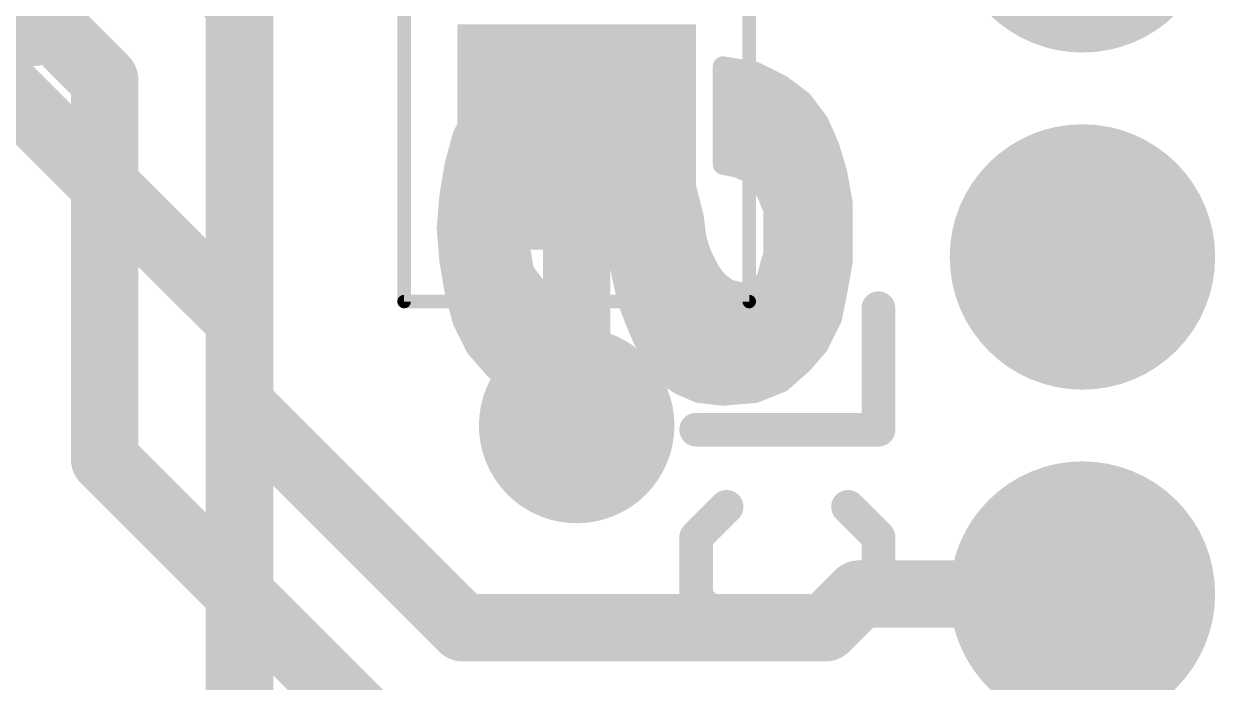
# Model space of a CAD drawing. Extents: x -0.3 to 20.6, y -0.3 to 38.4.
# Drawn here: x 10.618 to 15.105, y 5.383 to 7.863 of the extents above; entities that cross this region are included whole.
import ezdxf

# ---------------------------------------------------------------- set-up
doc = ezdxf.new("R2010")
doc.units = 0
for name, color, linetype in [('1', 12, 'CONTINUOUS'), ('16', 132, 'CONTINUOUS'), ('17', 110, 'CONTINUOUS'), ('18', 110, 'CONTINUOUS'), ('21', 41, 'CONTINUOUS'), ('22', 40, 'CONTINUOUS'), ('39', 12, 'CONTINUOUS')]:
    doc.layers.add(name, color=color, linetype=linetype)

# ---------------------------------------------------------------- blocks, each defined once
blk = doc.blocks.new('RECT')
blk.add_solid([(-0.5, -0.5), (0.5, -0.5), (-0.5, 0.5), (0.5, 0.5)])
blk = doc.blocks.new('ROUNDP')
at = {"const_width": 0.5}
blk.add_lwpolyline([(0, -0.25, 1), (0, 0.25, 1), (0, -0.25)], format="xyb", dxfattribs=at)
blk = doc.blocks.new('ROUNDV')
at = {"const_width": 0.5}
blk.add_lwpolyline([(0, -0.25, 1), (0, 0.25, 1), (0, -0.25)], format="xyb", dxfattribs=at)

msp = doc.modelspace()

# ---------------------------------------------------------------- linework, layer by layer
at = {"layer": '1', "const_width": 0.254}
for points in [[(10.922, 7.6518), (10.0806, 8.4931)], [(10.8744, 8.4931), (11.43, 7.9375)], [(11.43, 7.9375), (11.43, 6.4294)], [(10.922, 7.6518), (10.922, 6.223)], [(12.7, 7.4369), (12.7, 6.35)], [(12.2714, 5.588), (11.43, 6.4294)], [(10.922, 6.223), (12.065, 5.08)], [(13.7636, 5.715), (13.6366, 5.588)], [(14.605, 5.715), (13.7636, 5.715)], [(13.6366, 5.588), (12.2714, 5.588)]]:
    msp.add_lwpolyline(points, dxfattribs=at)
at = {"layer": '1', "const_width": 0.127}
for points in [[(11.3851, 7.8926, 1), (11.4749, 7.9824)], [(10.9855, 7.6518, 1), (10.8585, 7.6518)], [(10.8771, 7.6068, 1), (10.9669, 7.6967)], [(12.7635, 7.4369, 1), (12.6365, 7.4369)], [(11.4749, 6.4743, 1), (11.3851, 6.3845)], [(11.3665, 6.4294, 1), (11.4935, 6.4294)], [(12.6365, 6.35, 1), (12.7635, 6.35)], [(10.9669, 6.2679, 1), (10.8771, 6.1781)], [(10.8585, 6.223, 1), (10.9855, 6.223)], [(13.7636, 5.7785, 1), (13.7636, 5.6515)], [(13.8085, 5.6701, 1), (13.7187, 5.7599)], [(14.605, 5.6515, 1), (14.605, 5.7785)], [(12.2714, 5.6515, 1), (12.2714, 5.5245)], [(13.6366, 5.5245, 1), (13.6366, 5.6515)], [(12.2265, 5.5431, 1), (12.3163, 5.6329)], [(13.5917, 5.6329, 1), (13.6815, 5.5431)]]:
    msp.add_lwpolyline(points, format="xyb", dxfattribs=at)
at = {"layer": '16', "const_width": 0.254}
for points in [[(11.43, 6.7469), (10.4775, 7.6994)], [(12.7, 6.35), (12.7, 7.62)], [(11.43, 6.7469), (11.43, 4.8419)]]:
    msp.add_lwpolyline(points, dxfattribs=at)
at = {"layer": '16', "const_width": 0.127}
for points in [[(12.7635, 7.62, 1), (12.6365, 7.62)], [(11.4935, 6.7469, 1), (11.3665, 6.7469)], [(11.3851, 6.702, 1), (11.4749, 6.7918)], [(12.6365, 6.35, 1), (12.7635, 6.35)]]:
    msp.add_lwpolyline(points, format="xyb", dxfattribs=at)
at = {"layer": '21', "const_width": 0.0635}
for points in [[(13.8684, 6.7918, 1), (13.8049, 6.7918)], [(13.1503, 6.366, 1), (13.1503, 6.3025)], [(13.8367, 6.3025, 1), (13.8367, 6.366)], [(13.8049, 6.3342, 1), (13.8684, 6.3342)], [(13.2871, 6.021, 1), (13.2422, 6.0659)], [(13.7447, 6.0659, 1), (13.6998, 6.021)], [(13.182, 5.929, 1), (13.1185, 5.929)], [(13.1278, 5.9515, 1), (13.1727, 5.9066)], [(13.8684, 5.929, 1), (13.8049, 5.929)], [(13.8142, 5.9066, 1), (13.8591, 5.9515)], [(13.1727, 5.7227, 1), (13.1278, 5.6778)], [(13.8591, 5.6778, 1), (13.8142, 5.7227)], [(13.1185, 5.7002, 1), (13.182, 5.7002)], [(13.8049, 5.7002, 1), (13.8684, 5.7002)], [(13.2647, 5.6176, 1), (13.2647, 5.5541)], [(13.2422, 5.5634, 1), (13.2871, 5.6083)], [(13.6998, 5.6083, 1), (13.7447, 5.5634)], [(13.7223, 5.5541, 1), (13.7223, 5.6176)]]:
    msp.add_lwpolyline(points, format="xyb", dxfattribs=at)
at = {"layer": '21', "const_width": 0.127}
for points in [[(13.8367, 6.3342), (13.8367, 6.7918)], [(13.1503, 6.3342), (13.8367, 6.3342)], [(13.2647, 6.0434), (13.1503, 5.929)], [(13.8367, 5.929), (13.7223, 6.0434)], [(13.1503, 5.929), (13.1503, 5.7002)], [(13.8367, 5.7002), (13.8367, 5.929)], [(13.1503, 5.7002), (13.2647, 5.5858)], [(13.7223, 5.5858), (13.8367, 5.7002)], [(13.2647, 5.5858), (13.7223, 5.5858)]]:
    msp.add_lwpolyline(points, dxfattribs=at)
at = {"layer": '22'}
for points, const_width in [([(10.7769, 8.454), (10.7769, 7.882)], 0.127), ([(10.7769, 7.882), (10.6625, 7.7676)], 0.127), ([(10.6625, 7.7676), (10.4337, 7.7676)], 0.127), ([(12.7109, 7.7428), (12.5809, 7.7228)], 0.0762), ([(12.8009, 7.7328), (12.7109, 7.7428)], 0.0762), ([(12.8709, 7.7028), (12.8009, 7.7328)], 0.0762), ([(12.4709, 7.6828), (12.3909, 7.6228)], 0.0762), ([(12.5809, 7.7228), (12.4709, 7.6828)], 0.0762), ([(12.5078, 7.6962), (12.8809, 7.6962)], 0.0762), ([(12.9309, 7.6628), (12.8709, 7.7028)], 0.0762), ([(13.3709, 7.6828), (13.2509, 7.7028)], 0.0762), ([(13.2509, 7.7028), (13.2509, 7.3328)], 0.0762), ([(13.2509, 7.6962), (13.2906, 7.6962)], 0.0762), ([(13.4709, 7.6328), (13.3709, 7.6828)], 0.0762), ([(12.9809, 7.6028), (12.9309, 7.6628)], 0.0762), ([(12.3909, 7.6228), (12.3209, 7.5428)], 0.0762), ([(12.3885, 7.62), (12.9666, 7.62)], 0.0762), ([(13.0209, 7.5328), (12.9809, 7.6028)], 0.0762), ([(13.2509, 7.62), (13.488, 7.62)], 0.0762), ([(13.5509, 7.5728), (13.4709, 7.6328)], 0.0762), ([(13.6109, 7.4928), (13.5509, 7.5728)], 0.0762), ([(12.3209, 7.5428), (12.2709, 7.4428)], 0.0762), ([(12.3218, 7.5438), (13.0147, 7.5438)], 0.0762), ([(13.0609, 7.4628), (13.0209, 7.5328)], 0.0762), ([(13.2509, 7.5438), (13.5727, 7.5438)], 0.0762), ([(12.2833, 7.4676), (13.0582, 7.4676)], 0.0762), ([(13.0809, 7.3728), (13.0609, 7.4628)], 0.0762), ([(13.2509, 7.4676), (13.6221, 7.4676)], 0.0762), ([(13.6509, 7.4028), (13.6109, 7.4928)], 0.0762), ([(12.2709, 7.4428), (12.2409, 7.3328)], 0.0762), ([(12.2569, 7.3914), (13.0768, 7.3914)], 0.0762), ([(13.1009, 7.2928), (13.0809, 7.3728)], 0.0762), ([(13.2509, 7.3914), (13.6544, 7.3914)], 0.0762), ([(13.6809, 7.3028), (13.6509, 7.4028)], 0.0762), ([(12.2409, 7.3328), (12.2209, 7.2128)], 0.0762), ([(12.5409, 7.3028), (12.5709, 7.3328)], 0.0762), ([(12.5709, 7.3328), (12.6109, 7.3428)], 0.0762), ([(12.6109, 7.3428), (12.6509, 7.3528)], 0.0762), ([(12.6509, 7.3528), (12.6909, 7.3428)], 0.0762), ([(12.6909, 7.3428), (12.7309, 7.3228)], 0.0762), ([(12.7309, 7.3228), (12.7609, 7.2828)], 0.0762), ([(13.2509, 7.3328), (13.3009, 7.3228)], 0.0762), ([(13.3009, 7.3228), (13.3509, 7.3028)], 0.0762), ([(12.238, 7.3152), (12.5533, 7.3152)], 0.0762), ([(12.5109, 7.2628), (12.5409, 7.3028)], 0.0762), ([(12.7366, 7.3152), (13.0953, 7.3152)], 0.0762), ([(12.7609, 7.2828), (12.7909, 7.2328)], 0.0762), ([(13.1209, 7.2128), (13.1009, 7.2928)], 0.0762), ([(13.32, 7.3152), (13.6772, 7.3152)], 0.0762), ([(13.3509, 7.3028), (13.3809, 7.2828)], 0.0762), ([(13.3809, 7.2828), (13.4009, 7.2528)], 0.0762), ([(13.7009, 7.1928), (13.6809, 7.3028)], 0.0762), ([(12.2253, 7.239), (12.499, 7.239)], 0.0762), ([(12.4909, 7.2228), (12.5109, 7.2628)], 0.0762), ([(12.7872, 7.239), (13.1144, 7.239)], 0.0762), ([(12.7909, 7.2328), (12.8109, 7.1728)], 0.0762), ([(13.4009, 7.2528), (13.4209, 7.2128)], 0.0762), ([(13.4078, 7.239), (13.6925, 7.239)], 0.0762), ([(12.2209, 7.2128), (12.2109, 7.0928)], 0.0762), ([(12.4809, 7.1828), (12.4909, 7.2228)], 0.0762), ([(13.1409, 7.1328), (13.1209, 7.2128)], 0.0762), ([(13.4209, 7.2128), (13.4409, 7.1628)], 0.0762), ([(13.7009, 6.9628), (13.7009, 7.1928)], 0.0762), ([(12.2168, 7.1628), (12.4809, 7.1628)], 0.0762), ([(12.4709, 7.1028), (12.4809, 7.1428)], 0.0762), ([(12.4809, 7.1428), (12.4809, 7.1828)], 0.0762), ([(12.8109, 7.1728), (12.8309, 7.0928)], 0.0762), ([(12.8134, 7.1628), (13.1334, 7.1628)], 0.0762), ([(13.4409, 7.1628), (13.4409, 6.9928)], 0.0762), ([(13.4409, 7.1628), (13.7009, 7.1628)], 0.0762), ([(12.4809, 7.0428), (12.4709, 7.1028)], 0.0762), ([(13.1509, 7.0528), (13.1409, 7.1328)], 0.0762), ([(12.2109, 7.0928), (12.2209, 6.9728)], 0.0762), ([(12.2115, 7.0866), (12.4736, 7.0866)], 0.0762), ([(12.8309, 7.0928), (12.8509, 7.0128)], 0.0762), ([(12.8325, 7.0866), (13.1467, 7.0866)], 0.0762), ([(13.1709, 6.9928), (13.1509, 7.0528)], 0.0762), ([(13.4409, 7.0866), (13.7009, 7.0866)], 0.0762), ([(12.2178, 7.0104), (12.4874, 7.0104)], 0.0762), ([(12.4909, 6.9928), (12.4809, 7.0428)], 0.0762), ([(12.8509, 7.0128), (12.8709, 6.9128)], 0.0762), ([(12.8514, 7.0104), (13.1651, 7.0104)], 0.0762), ([(13.4409, 7.0104), (13.7009, 7.0104)], 0.0762), ([(12.2209, 6.9728), (12.2409, 6.8528)], 0.0762), ([(12.5009, 6.9328), (12.4909, 6.9928)], 0.0762), ([(13.2009, 6.9328), (13.1709, 6.9928)], 0.0762), ([(13.4309, 6.9628), (13.4209, 6.9228)], 0.0762), ([(13.4409, 6.9928), (13.4309, 6.9628)], 0.0762), ([(13.6809, 6.8528), (13.7009, 6.9628)], 0.0762), ([(12.2274, 6.9342), (12.5007, 6.9342)], 0.0762), ([(12.5309, 6.8928), (12.5009, 6.9328)], 0.0762), ([(12.8667, 6.9342), (13.2002, 6.9342)], 0.0762), ([(13.2309, 6.8928), (13.2009, 6.9328)], 0.0762), ([(13.4209, 6.9228), (13.4109, 6.8928)], 0.0762), ([(13.4238, 6.9342), (13.6957, 6.9342)], 0.0762), ([(12.5609, 6.8528), (12.5309, 6.8928)], 0.0762), ([(12.8709, 6.9128), (12.8909, 6.8228)], 0.0762), ([(13.2709, 6.8628), (13.2309, 6.8928)], 0.0762), ([(13.3809, 6.8728), (13.3509, 6.8528)], 0.0762), ([(13.4109, 6.8928), (13.3809, 6.8728)], 0.0762), ([(12.2401, 6.858), (12.557, 6.858)], 0.0762), ([(12.2409, 6.8528), (12.2709, 6.7428)], 0.0762), ([(12.6009, 6.8228), (12.5609, 6.8528)], 0.0762), ([(12.8831, 6.858), (13.2902, 6.858)], 0.0762), ([(13.3109, 6.8528), (13.2709, 6.8628)], 0.0762), ([(13.3509, 6.8528), (13.3109, 6.8528)], 0.0762), ([(13.3587, 6.858), (13.6819, 6.858)], 0.0762), ([(13.6609, 6.7528), (13.6809, 6.8528)], 0.0762), ([(12.6509, 6.8028), (12.6009, 6.8228)], 0.0762), ([(12.7109, 6.8028), (12.6509, 6.8028)], 0.0762), ([(12.7109, 6.7528), (12.7109, 6.8028)], 0.0762), ([(12.8909, 6.8228), (12.9209, 6.7428)], 0.0762), ([(12.2603, 6.7818), (12.7109, 6.7818)], 0.0762), ([(12.2709, 6.7428), (12.3209, 6.6428)], 0.0762), ([(12.7109, 6.4328), (12.7109, 6.7528)], 0.0762), ([(12.9063, 6.7818), (13.6667, 6.7818)], 0.0762), ([(12.9209, 6.7428), (12.9509, 6.6728)], 0.0762), ([(13.6109, 6.6528), (13.6609, 6.7528)], 0.0762), ([(12.2895, 6.7056), (12.7109, 6.7056)], 0.0762), ([(12.9369, 6.7056), (13.6373, 6.7056)], 0.0762), ([(12.9509, 6.6728), (12.9909, 6.6028)], 0.0762), ([(13.5509, 6.5828), (13.6109, 6.6528)], 0.0762), ([(12.3209, 6.6428), (12.3909, 6.5628)], 0.0762), ([(12.3327, 6.6294), (12.7109, 6.6294)], 0.0762), ([(12.9757, 6.6294), (13.5909, 6.6294)], 0.0762), ([(12.3909, 6.5628), (12.4809, 6.4928)], 0.0762), ([(12.9909, 6.6028), (13.0309, 6.5428)], 0.0762), ([(13.4709, 6.5128), (13.5509, 6.5828)], 0.0762), ([(12.4033, 6.5532), (12.7109, 6.5532)], 0.0762), ([(13.024, 6.5532), (13.5171, 6.5532)], 0.0762), ([(13.0309, 6.5428), (13.0909, 6.5028)], 0.0762), ([(12.4809, 6.4928), (12.5809, 6.4528)], 0.0762), ([(12.5205, 6.477), (12.7109, 6.477)], 0.0762), ([(13.0909, 6.5028), (13.1609, 6.4728)], 0.0762), ([(13.1512, 6.477), (13.3814, 6.477)], 0.0762), ([(13.1609, 6.4728), (13.2509, 6.4628)], 0.0762), ([(13.2509, 6.4628), (13.3709, 6.4728)], 0.0762), ([(13.3709, 6.4728), (13.4709, 6.5128)], 0.0762), ([(12.5809, 6.4528), (12.7109, 6.4328)], 0.0762)]:
    msp.add_lwpolyline(points, dxfattribs=dict(at, const_width=const_width))
for points, const_width in [([(10.7994, 7.8596, 1), (10.7544, 7.9045)], 0.0635), ([(10.7452, 7.882, 1), (10.8087, 7.882)], 0.0635), ([(10.6401, 7.7901, 1), (10.685, 7.7452)], 0.0635), ([(10.6625, 7.7359, 1), (10.6625, 7.7994)], 0.0635), ([(12.713, 7.7617, 1), (12.7088, 7.7239)], 0.0381), ([(12.7138, 7.724, 1), (12.708, 7.7616)], 0.0381), ([(12.8084, 7.7503, 1), (12.7934, 7.7153)], 0.0381), ([(12.7988, 7.7139, 1), (12.803, 7.7517)], 0.0381), ([(12.4644, 7.7007, 1), (12.4774, 7.6649)], 0.0381), ([(12.4824, 7.6676, 1), (12.4595, 7.6981)], 0.0381), ([(12.5078, 7.7153, 1), (12.5078, 7.6772)], 0.0381), ([(12.578, 7.7416, 1), (12.5838, 7.704)], 0.0381), ([(12.5874, 7.7049, 1), (12.5744, 7.7407)], 0.0381), ([(12.8815, 7.7187, 1), (12.8604, 7.687)], 0.0381), ([(12.8634, 7.6853, 1), (12.8784, 7.7203)], 0.0381), ([(12.8809, 7.6772, 1), (12.8809, 7.7153)], 0.0381), ([(13.2541, 7.7216, 1), (13.2478, 7.684)], 0.0381), ([(13.27, 7.7028, 1), (13.2319, 7.7028)], 0.0381), ([(13.2509, 7.7153, 1), (13.2509, 7.6772)], 0.0381), ([(13.2906, 7.6772, 1), (13.2906, 7.7153)], 0.0381), ([(13.3795, 7.6999, 1), (13.3624, 7.6658)], 0.0381), ([(13.3678, 7.664, 1), (13.3741, 7.7016)], 0.0381), ([(12.9456, 7.675, 1), (12.9163, 7.6506)], 0.0381), ([(12.9204, 7.647, 1), (12.9415, 7.6787)], 0.0381), ([(12.3885, 7.6391, 1), (12.3885, 7.601)], 0.0381), ([(12.3795, 7.6381, 1), (12.4024, 7.6076)], 0.0381), ([(12.4053, 7.6103, 1), (12.3766, 7.6354)], 0.0381), ([(12.9975, 7.6123, 1), (12.9644, 7.5934)], 0.0381), ([(12.9663, 7.5906, 1), (12.9956, 7.615)], 0.0381), ([(12.9666, 7.601, 1), (12.9666, 7.6391)], 0.0381), ([(13.2509, 7.6391, 1), (13.2509, 7.601)], 0.0381), ([(13.4824, 7.6481, 1), (13.4595, 7.6176)], 0.0381), ([(13.4624, 7.6158, 1), (13.4795, 7.6499)], 0.0381), ([(13.488, 7.601, 1), (13.488, 7.6391)], 0.0381), ([(13.5662, 7.5842, 1), (13.5357, 7.5614)], 0.0381), ([(13.5395, 7.5576, 1), (13.5624, 7.5881)], 0.0381), ([(12.3066, 7.5554, 1), (12.3353, 7.5303)], 0.0381), ([(12.3218, 7.5629, 1), (12.3218, 7.5248)], 0.0381), ([(12.338, 7.5343, 1), (12.3039, 7.5513)], 0.0381), ([(13.0375, 7.5423, 1), (13.0044, 7.5234)], 0.0381), ([(13.0044, 7.5234, 1), (13.0375, 7.5423)], 0.0381), ([(13.0147, 7.5248, 1), (13.0147, 7.5629)], 0.0381), ([(13.2509, 7.5629, 1), (13.2509, 7.5248)], 0.0381), ([(13.5727, 7.5248, 1), (13.5727, 7.5629)], 0.0381), ([(12.2833, 7.4867, 1), (12.2833, 7.4486)], 0.0381), ([(13.0795, 7.4669, 1), (13.0423, 7.4587)], 0.0381), ([(13.0582, 7.4486, 1), (13.0582, 7.4867)], 0.0381), ([(13.2509, 7.4867, 1), (13.2509, 7.4486)], 0.0381), ([(13.6283, 7.5005, 1), (13.5935, 7.4851)], 0.0381), ([(13.5957, 7.4814, 1), (13.6262, 7.5042)], 0.0381), ([(13.6221, 7.4486, 1), (13.6221, 7.4867)], 0.0381), ([(12.2539, 7.4513, 1), (12.288, 7.4343)], 0.0381), ([(12.2893, 7.4378, 1), (12.2526, 7.4478)], 0.0381), ([(13.0444, 7.4534, 1), (13.0775, 7.4723)], 0.0381), ([(12.2569, 7.4104, 1), (12.2569, 7.3723)], 0.0381), ([(13.0994, 7.3774, 1), (13.0625, 7.3682)], 0.0381), ([(13.0768, 7.3723, 1), (13.0768, 7.4104)], 0.0381), ([(13.2509, 7.4104, 1), (13.2509, 7.3723)], 0.0381), ([(13.6692, 7.4083, 1), (13.6327, 7.3973)], 0.0381), ([(13.6335, 7.3951, 1), (13.6683, 7.4105)], 0.0381), ([(13.6544, 7.3723, 1), (13.6544, 7.4104)], 0.0381), ([(12.2597, 7.3297, 1), (12.2221, 7.3359)], 0.0381), ([(12.5663, 7.3513, 1), (12.5756, 7.3143)], 0.0381), ([(12.5844, 7.3193, 1), (12.5575, 7.3463)], 0.0381), ([(12.6063, 7.3613, 1), (12.6156, 7.3243)], 0.0381), ([(12.6156, 7.3243, 1), (12.6063, 7.3613)], 0.0381), ([(12.6556, 7.3713, 1), (12.6463, 7.3343)], 0.0381), ([(12.6556, 7.3343, 1), (12.6463, 7.3713)], 0.0381), ([(12.6995, 7.3599, 1), (12.6824, 7.3258)], 0.0381), ([(12.6863, 7.3243, 1), (12.6956, 7.3613)], 0.0381), ([(12.7462, 7.3342, 1), (12.7157, 7.3114)], 0.0381), ([(13.0623, 7.3687, 1), (13.0995, 7.3769)], 0.0381), ([(13.2547, 7.3515, 1), (13.2472, 7.3141)], 0.0381), ([(13.308, 7.3405, 1), (13.2939, 7.3051)], 0.0381), ([(13.2972, 7.3041, 1), (13.3047, 7.3415)], 0.0381), ([(12.238, 7.3342, 1), (12.238, 7.2961)], 0.0381), ([(12.2226, 7.3378, 1), (12.2593, 7.3278)], 0.0381), ([(12.5275, 7.3163, 1), (12.5544, 7.2893)], 0.0381), ([(12.5562, 7.2914, 1), (12.5257, 7.3142)], 0.0381), ([(12.5533, 7.2961, 1), (12.5533, 7.3342)], 0.0381), ([(12.7366, 7.3342, 1), (12.7366, 7.2961)], 0.0381), ([(12.7224, 7.3058, 1), (12.7395, 7.3399)], 0.0381), ([(12.7773, 7.2926, 1), (12.7446, 7.273)], 0.0381), ([(13.1194, 7.2974, 1), (13.0825, 7.2882)], 0.0381), ([(13.0825, 7.2882, 1), (13.1194, 7.2974)], 0.0381), ([(13.0953, 7.2961, 1), (13.0953, 7.3342)], 0.0381), ([(13.2319, 7.3328, 1), (13.27, 7.3328)], 0.0381), ([(13.32, 7.3342, 1), (13.32, 7.2961)], 0.0381), ([(13.3615, 7.3187, 1), (13.3404, 7.287)], 0.0381), ([(13.3439, 7.2851, 1), (13.358, 7.3205)], 0.0381), ([(13.3968, 7.2934, 1), (13.3651, 7.2722)], 0.0381), ([(13.3704, 7.267, 1), (13.3915, 7.2987)], 0.0381), ([(13.6997, 7.3062, 1), (13.6622, 7.2994)], 0.0381), ([(13.6627, 7.2973, 1), (13.6992, 7.3083)], 0.0381), ([(13.6772, 7.2961, 1), (13.6772, 7.3342)], 0.0381), ([(12.2253, 7.2581, 1), (12.2253, 7.22)], 0.0381), ([(12.4957, 7.2742, 1), (12.5262, 7.2514)], 0.0381), ([(12.528, 7.2543, 1), (12.4939, 7.2713)], 0.0381), ([(12.499, 7.22, 1), (12.499, 7.2581)], 0.0381), ([(12.7457, 7.2714, 1), (12.7762, 7.2942)], 0.0381), ([(12.7872, 7.2581, 1), (12.7872, 7.22)], 0.0381), ([(12.809, 7.2388, 1), (12.7729, 7.2268)], 0.0381), ([(13.1144, 7.22, 1), (13.1144, 7.2581)], 0.0381), ([(13.418, 7.2613, 1), (13.3839, 7.2443)], 0.0381), ([(13.3851, 7.2422, 1), (13.4168, 7.2634)], 0.0381), ([(13.4078, 7.2581, 1), (13.4078, 7.22)], 0.0381), ([(13.6925, 7.22, 1), (13.6925, 7.2581)], 0.0381), ([(12.2021, 7.2159, 1), (12.2397, 7.2097)], 0.0381), ([(12.2399, 7.2112, 1), (12.202, 7.2144)], 0.0381), ([(12.4739, 7.2313, 1), (12.508, 7.2143)], 0.0381), ([(12.5094, 7.2182, 1), (12.4725, 7.2274)], 0.0381), ([(12.7746, 7.223, 1), (12.8073, 7.2426)], 0.0381), ([(13.1394, 7.2174, 1), (13.1025, 7.2082)], 0.0381), ([(13.1025, 7.2082, 1), (13.1394, 7.2174)], 0.0381), ([(13.4386, 7.2199, 1), (13.4033, 7.2057)], 0.0381), ([(13.4039, 7.2043, 1), (13.438, 7.2213)], 0.0381), ([(13.72, 7.1928, 1), (13.6819, 7.1928)], 0.0381), ([(12.2168, 7.1819, 1), (12.2168, 7.1438)], 0.0381), ([(12.5, 7.1828, 1), (12.4619, 7.1828)], 0.0381), ([(12.4625, 7.1874, 1), (12.4994, 7.1782)], 0.0381), ([(12.4994, 7.1382, 1), (12.4625, 7.1474)], 0.0381), ([(12.4809, 7.1438, 1), (12.4809, 7.1819)], 0.0381), ([(12.8294, 7.1774, 1), (12.7925, 7.1682)], 0.0381), ([(12.7929, 7.1668, 1), (12.829, 7.1788)], 0.0381), ([(12.8134, 7.1819, 1), (12.8134, 7.1438)], 0.0381), ([(13.1334, 7.1438, 1), (13.1334, 7.1819)], 0.0381), ([(13.4409, 7.1819, 1), (13.4409, 7.1438)], 0.0381), ([(13.46, 7.1628, 1), (13.4219, 7.1628)], 0.0381), ([(13.4233, 7.1557, 1), (13.4586, 7.1699)], 0.0381), ([(13.6822, 7.1894, 1), (13.7197, 7.1962)], 0.0381), ([(13.7009, 7.1438, 1), (13.7009, 7.1819)], 0.0381), ([(12.4897, 7.1059, 1), (12.4521, 7.0997)], 0.0381), ([(12.4619, 7.1428, 1), (12.5, 7.1428)], 0.0381), ([(13.1598, 7.1352, 1), (13.122, 7.1304)], 0.0381), ([(13.1225, 7.1282, 1), (13.1594, 7.1374)], 0.0381), ([(12.2299, 7.0944, 1), (12.192, 7.0912)], 0.0381), ([(12.192, 7.0944, 1), (12.2299, 7.0912)], 0.0381), ([(12.2115, 7.1057, 1), (12.2115, 7.0676)], 0.0381), ([(12.4525, 7.1074, 1), (12.4894, 7.0982)], 0.0381), ([(12.4736, 7.0676, 1), (12.4736, 7.1057)], 0.0381), ([(12.8494, 7.0974, 1), (12.8125, 7.0882)], 0.0381), ([(12.8125, 7.0882, 1), (12.8494, 7.0974)], 0.0381), ([(12.8325, 7.1057, 1), (12.8325, 7.0676)], 0.0381), ([(13.169, 7.0588, 1), (13.1329, 7.0468)], 0.0381), ([(13.1467, 7.0676, 1), (13.1467, 7.1057)], 0.0381), ([(13.4409, 7.1057, 1), (13.4409, 7.0676)], 0.0381), ([(13.7009, 7.0676, 1), (13.7009, 7.1057)], 0.0381), ([(12.2178, 7.0295, 1), (12.2178, 6.9914)], 0.0381), ([(12.4996, 7.0465, 1), (12.4623, 7.0391)], 0.0381), ([(12.4621, 7.0397, 1), (12.4997, 7.0459)], 0.0381), ([(12.4874, 6.9914, 1), (12.4874, 7.0295)], 0.0381), ([(12.8696, 7.0165, 1), (12.8323, 7.0091)], 0.0381), ([(12.8514, 7.0295, 1), (12.8514, 6.9914)], 0.0381), ([(13.132, 7.0504, 1), (13.1698, 7.0552)], 0.0381), ([(13.1651, 6.9914, 1), (13.1651, 7.0295)], 0.0381), ([(13.4409, 7.0295, 1), (13.4409, 6.9914)], 0.0381), ([(13.7009, 6.9914, 1), (13.7009, 7.0295)], 0.0381), ([(12.2397, 6.9759, 1), (12.2021, 6.9697)], 0.0381), ([(12.5097, 6.9959, 1), (12.4721, 6.9897)], 0.0381), ([(12.4723, 6.9891, 1), (12.5096, 6.9965)], 0.0381), ([(12.8325, 7.0082, 1), (12.8694, 7.0174)], 0.0381), ([(13.188, 7.0013, 1), (13.1539, 6.9843)], 0.0381), ([(13.1529, 6.9868, 1), (13.189, 6.9988)], 0.0381), ([(13.4494, 6.9582, 1), (13.4125, 6.9674)], 0.0381), ([(13.4219, 6.9928, 1), (13.46, 6.9928)], 0.0381), ([(13.459, 6.9868, 1), (13.4229, 6.9988)], 0.0381), ([(13.7197, 6.9594, 1), (13.6822, 6.9662)], 0.0381), ([(12.202, 6.9712, 1), (12.2399, 6.9744)], 0.0381), ([(12.2274, 6.9533, 1), (12.2274, 6.9152)], 0.0381), ([(12.5162, 6.9442, 1), (12.4857, 6.9214)], 0.0381), ([(12.5007, 6.9152, 1), (12.5007, 6.9533)], 0.0381), ([(12.8667, 6.9533, 1), (12.8667, 6.9152)], 0.0381), ([(13.2162, 6.9442, 1), (13.1857, 6.9214)], 0.0381), ([(13.1839, 6.9243, 1), (13.218, 6.9413)], 0.0381), ([(13.2002, 6.9152, 1), (13.2002, 6.9533)], 0.0381), ([(13.439, 6.9168, 1), (13.4029, 6.9288)], 0.0381), ([(13.4238, 6.9533, 1), (13.4238, 6.9152)], 0.0381), ([(13.4129, 6.9688, 1), (13.449, 6.9568)], 0.0381), ([(13.6819, 6.9628, 1), (13.72, 6.9628)], 0.0381), ([(13.6957, 6.9152, 1), (13.6957, 6.9533)], 0.0381), ([(12.4821, 6.9297, 1), (12.5197, 6.9359)], 0.0381), ([(12.5462, 6.9042, 1), (12.5157, 6.8814)], 0.0381), ([(12.5157, 6.8814, 1), (12.5462, 6.9042)], 0.0381), ([(12.8895, 6.9169, 1), (12.8523, 6.9087)], 0.0381), ([(12.8523, 6.9091, 1), (12.8896, 6.9165)], 0.0381), ([(13.2424, 6.9081, 1), (13.2195, 6.8776)], 0.0381), ([(13.2157, 6.8814, 1), (13.2462, 6.9042)], 0.0381), ([(13.3915, 6.857, 1), (13.3704, 6.8887)], 0.0381), ([(13.3929, 6.8988, 1), (13.429, 6.8868)], 0.0381), ([(13.4215, 6.877, 1), (13.4004, 6.9087)], 0.0381), ([(13.4025, 6.9274, 1), (13.4394, 6.9182)], 0.0381), ([(12.2401, 6.8771, 1), (12.2401, 6.839)], 0.0381), ([(12.2593, 6.8578, 1), (12.2226, 6.8478)], 0.0381), ([(12.2221, 6.8497, 1), (12.2597, 6.8559)], 0.0381), ([(12.5724, 6.8681, 1), (12.5495, 6.8376)], 0.0381), ([(12.5457, 6.8414, 1), (12.5762, 6.8642)], 0.0381), ([(12.557, 6.839, 1), (12.557, 6.8771)], 0.0381), ([(12.8831, 6.8771, 1), (12.8831, 6.839)], 0.0381), ([(13.2756, 6.8813, 1), (13.2663, 6.8443)], 0.0381), ([(13.2595, 6.8476, 1), (13.2824, 6.8781)], 0.0381), ([(13.2902, 6.839, 1), (13.2902, 6.8771)], 0.0381), ([(13.3109, 6.8719, 1), (13.3109, 6.8338)], 0.0381), ([(13.3063, 6.8343, 1), (13.3156, 6.8713)], 0.0381), ([(13.3404, 6.8687, 1), (13.3615, 6.837)], 0.0381), ([(13.3587, 6.8771, 1), (13.3587, 6.839)], 0.0381), ([(13.3509, 6.8338, 1), (13.3509, 6.8719)], 0.0381), ([(13.3704, 6.8887, 1), (13.3915, 6.857)], 0.0381), ([(13.6622, 6.8562, 1), (13.6997, 6.8494)], 0.0381), ([(13.6996, 6.8491, 1), (13.6623, 6.8565)], 0.0381), ([(13.6819, 6.839, 1), (13.6819, 6.8771)], 0.0381), ([(12.608, 6.8405, 1), (12.5939, 6.8051)], 0.0381), ([(12.5895, 6.8076, 1), (12.6124, 6.8381)], 0.0381), ([(12.6509, 6.8219, 1), (12.6509, 6.7838)], 0.0381), ([(12.6439, 6.7851, 1), (12.658, 6.8205)], 0.0381), ([(12.73, 6.8028, 1), (12.6919, 6.8028)], 0.0381), ([(12.7109, 6.7838, 1), (12.7109, 6.8219)], 0.0381), ([(12.9088, 6.8295, 1), (12.8731, 6.8161)], 0.0381), ([(12.8723, 6.8187, 1), (12.9095, 6.8269)], 0.0381), ([(12.2603, 6.8009, 1), (12.2603, 6.7628)], 0.0381), ([(12.288, 6.7513, 1), (12.2539, 6.7343)], 0.0381), ([(12.73, 6.7528, 1), (12.6919, 6.7528)], 0.0381), ([(12.7109, 6.7628, 1), (12.7109, 6.8009)], 0.0381), ([(12.9063, 6.8009, 1), (12.9063, 6.7628)], 0.0381), ([(12.9384, 6.7503, 1), (12.9034, 6.7353)], 0.0381), ([(13.678, 6.7443, 1), (13.6439, 6.7613)], 0.0381), ([(13.6667, 6.7628, 1), (13.6667, 6.8009)], 0.0381), ([(12.2526, 6.7378, 1), (12.2893, 6.7478)], 0.0381), ([(12.2895, 6.7247, 1), (12.2895, 6.6866)], 0.0381), ([(12.6919, 6.7528, 1), (12.73, 6.7528)], 0.0381), ([(12.7109, 6.6866, 1), (12.7109, 6.7247)], 0.0381), ([(12.9031, 6.7361, 1), (12.9388, 6.7495)], 0.0381), ([(12.9369, 6.7247, 1), (12.9369, 6.6866)], 0.0381), ([(13.6373, 6.6866, 1), (13.6373, 6.7247)], 0.0381), ([(13.6423, 6.7565, 1), (13.6796, 6.7491)], 0.0381), ([(12.9675, 6.6823, 1), (12.9344, 6.6634)], 0.0381), ([(12.9334, 6.6653, 1), (12.9684, 6.6803)], 0.0381), ([(13.6254, 6.6404, 1), (13.5965, 6.6652)], 0.0381), ([(12.3353, 6.6554, 1), (12.3066, 6.6303)], 0.0381), ([(12.3039, 6.6343, 1), (12.338, 6.6513)], 0.0381), ([(12.3327, 6.6485, 1), (12.3327, 6.6104)], 0.0381), ([(12.7109, 6.6104, 1), (12.7109, 6.6485)], 0.0381), ([(12.9757, 6.6485, 1), (12.9757, 6.6104)], 0.0381), ([(13.5909, 6.6104, 1), (13.5909, 6.6485)], 0.0381), ([(13.5939, 6.6613, 1), (13.628, 6.6443)], 0.0381), ([(12.4026, 6.5778, 1), (12.3792, 6.5478)], 0.0381), ([(13.0068, 6.6134, 1), (12.9751, 6.5922)], 0.0381), ([(12.9744, 6.5934, 1), (13.0075, 6.6123)], 0.0381), ([(13.5365, 6.5952, 1), (13.5654, 6.5704)], 0.0381), ([(13.5635, 6.5685, 1), (13.5384, 6.5971)], 0.0381), ([(12.3766, 6.5503, 1), (12.4053, 6.5754)], 0.0381), ([(12.4033, 6.5723, 1), (12.4033, 6.5342)], 0.0381), ([(12.7109, 6.5342, 1), (12.7109, 6.5723)], 0.0381), ([(13.024, 6.5723, 1), (13.024, 6.5342)], 0.0381), ([(13.0415, 6.5587, 1), (13.0204, 6.527)], 0.0381), ([(13.0151, 6.5322, 1), (13.0468, 6.5534)], 0.0381), ([(13.5171, 6.5342, 1), (13.5171, 6.5723)], 0.0381), ([(12.488, 6.5105, 1), (12.4739, 6.4751)], 0.0381), ([(12.4692, 6.4778, 1), (12.4926, 6.5078)], 0.0381), ([(12.5205, 6.4961, 1), (12.5205, 6.458)], 0.0381), ([(12.7109, 6.458, 1), (12.7109, 6.4961)], 0.0381), ([(13.0984, 6.5203, 1), (13.0834, 6.4853)], 0.0381), ([(13.0804, 6.487, 1), (13.1015, 6.5187)], 0.0381), ([(13.1512, 6.4961, 1), (13.1512, 6.458)], 0.0381), ([(13.163, 6.4917, 1), (13.1588, 6.4539)], 0.0381), ([(13.1534, 6.4553, 1), (13.1684, 6.4903)], 0.0381), ([(13.3639, 6.4905, 1), (13.378, 6.4551)], 0.0381), ([(13.3725, 6.4538, 1), (13.3694, 6.4918)], 0.0381), ([(13.3814, 6.458, 1), (13.3814, 6.4961)], 0.0381), ([(13.4584, 6.5271, 1), (13.4835, 6.4985)], 0.0381), ([(13.478, 6.4951, 1), (13.4639, 6.5305)], 0.0381), ([(12.5838, 6.4716, 1), (12.578, 6.434)], 0.0381), ([(12.5739, 6.4351, 1), (12.588, 6.4705)], 0.0381), ([(12.708, 6.414, 1), (12.7138, 6.4516)], 0.0381), ([(13.2494, 6.4818, 1), (13.2525, 6.4438)], 0.0381), ([(13.2488, 6.4439, 1), (13.253, 6.4817)], 0.0381), ([(12.6919, 6.4328, 1), (12.73, 6.4328)], 0.0381)]:
    msp.add_lwpolyline(points, format="xyb", dxfattribs=dict(at, const_width=const_width))
at = {"layer": '39', "const_width": 0.0508}
for points in [[(12.05, 6.8169), (12.05, 9.2169)], [(13.35, 9.2169), (13.35, 6.8169)], [(13.35, 6.8169), (12.05, 6.8169)]]:
    msp.add_lwpolyline(points, dxfattribs=at)
at = {"layer": '39', "const_width": 0.0254}
for points in [[(12.05, 6.8296, 1), (12.05, 6.8042)], [(12.0373, 6.8169, 1), (12.0627, 6.8169)], [(13.3373, 6.8169, 1), (13.3627, 6.8169)], [(13.35, 6.8042, 1), (13.35, 6.8296)]]:
    msp.add_lwpolyline(points, format="xyb", dxfattribs=at)

# ---------------------------------------------------------------- block references
at = {"layer": '1', "xscale": 0.85, "yscale": 0.9, "rotation": 270}
msp.add_blockref('RECT', (12.7, 7.4369), dxfattribs=at)
at = {"layer": '17', "rotation": 90}
for p in [(14.605, 8.255), (14.605, 8.255), (14.605, 6.985), (14.605, 6.985), (14.605, 5.715), (14.605, 5.715)]:
    msp.add_blockref('ROUNDP', p, dxfattribs=at)
at = {"layer": '18', "xscale": 0.7366, "yscale": 0.7366}
msp.add_blockref('ROUNDV', (12.7, 6.35), dxfattribs=at)
msp.add_blockref('ROUNDV', (12.7, 6.35), dxfattribs=at)

doc.saveas('drawing.dxf')
